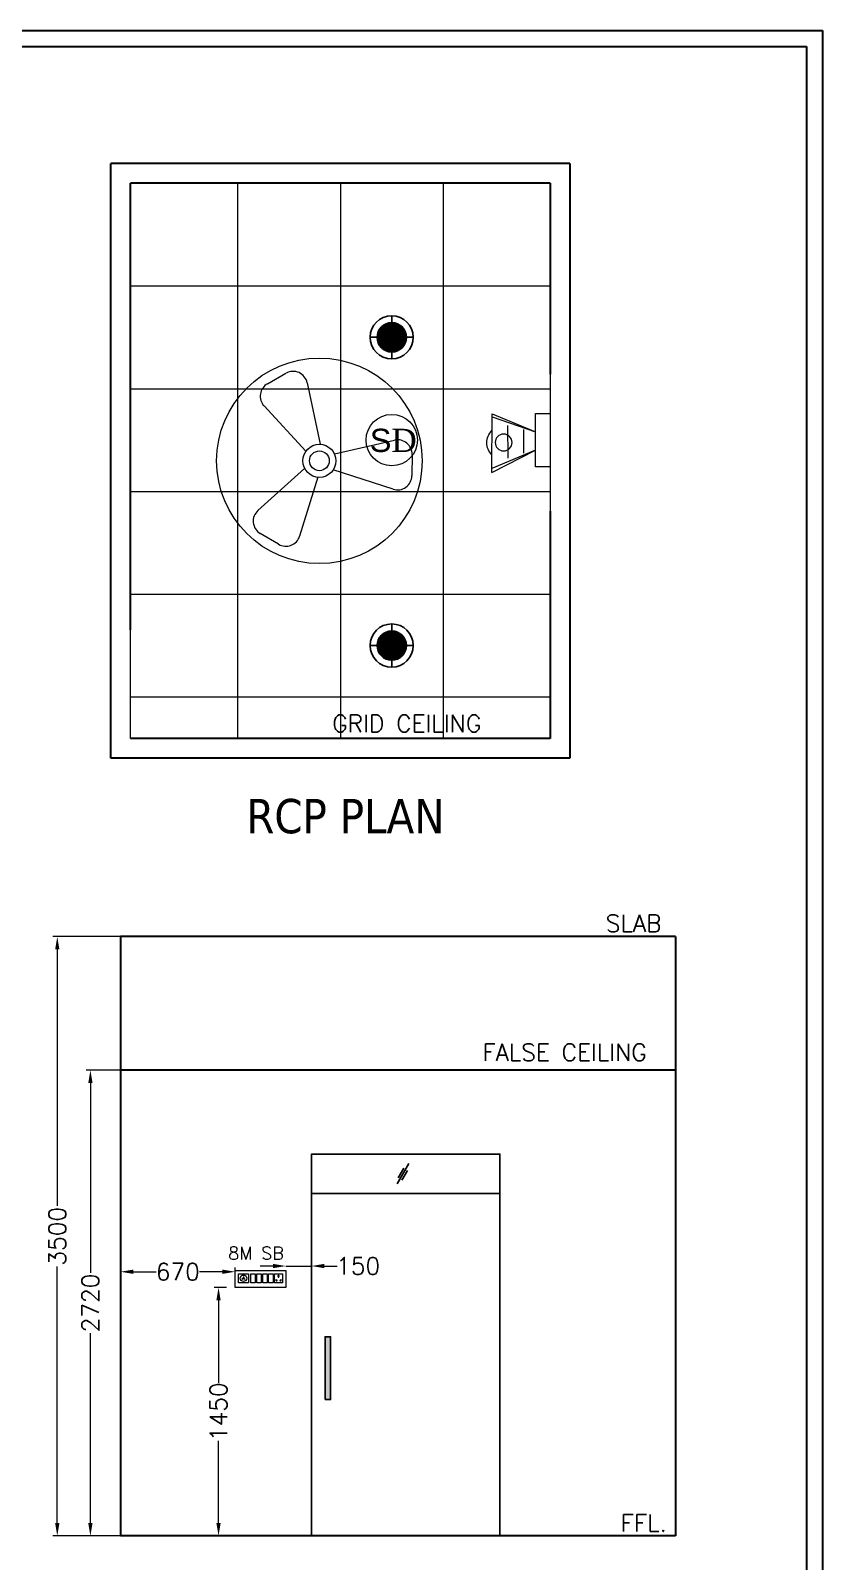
# Model space of a CAD drawing. Header units: millimetres. Extents: x 3552052 to 4144896, y -707811 to -630695.
# Drawn here: x 3718014 to 3722638, y -692314 to -683375 of the extents above; entities that cross this region are included whole.
import ezdxf

# ---------------------------------------------------------------- set-up
doc = ezdxf.new("R2010")
doc.units = ezdxf.units.MM
doc.header["$LTSCALE"] = 6
doc.header["$MEASUREMENT"] = 0
doc.linetypes.add('HIDDEN', pattern=[0.375, 0.25, -0.125])
doc.layers.get('0').update_dxf_attribs({"linetype": 'CONTINUOUS', "lineweight": 0})
doc.layers.get('Defpoints').update_dxf_attribs({"linetype": 'CONTINUOUS', "lineweight": 0})
for name, color, linetype, lineweight in [('ELE-1200MM CEILINGFAN', 6, 'CONTINUOUS', 0), ('ELE-12W LED', 1, 'CONTINUOUS', 0), ('ELE-12W UPS LIGHT', 3, 'CONTINUOUS', 0), ('ELE-4M RAW P.SB', 40, 'CONTINUOUS', 0), ('ELE-4M UPS P.SB', 3, 'CONTINUOUS', 0), ('ELE-6M RAW P.SB', 40, 'HIDDEN', 0), ('ELE-SOCKET NMBERING', 7, 'CONTINUOUS', 9), ('FA-BELOW SMOKE DERECTOR', 1, 'CONTINUOUS', 0), ('LV.CC CEMARA', 66, 'CONTINUOUS', 0), ('MEP_HVAC_RA_DUCT', 1, 'CONTINUOUS', 0), ('SECTION', 251, 'CONTINUOUS', 0), ('WALL', 8, 'CONTINUOUS', 0)]:
    doc.layers.add(name, color=color, linetype=linetype, lineweight=lineweight)
doc.styles.add('Annotation', font='tahoma.ttf')
doc.styles.add('PDF Times New Roman', font='times.ttf')
doc.styles.add('ROMANS', font='romans.shx')
doc.dimstyles.new('AEPL1', dxfattribs={"dimtxt": 100, "dimasz": 75, "dimexe": 25, "dimexo": 50, "dimtad": 0, "dimdec": 0, "dimtxsty": 'ROMANS', "dimcen": 2.5, "dimclrd": 7, "dimclre": 7, "dimclrt": 7, "dimadec": 0, "dimazin": 0, "dimtfac": 1, "dimtdec": 0, "dimtmove": 0, "dimatfit": 3, "dimfxl": 1, "dimlwd": 0, "dimlwe": 0, "dimarcsym": 0})

# ---------------------------------------------------------------- blocks, each defined once
blk = doc.blocks.new('DFGG344')
at = {"layer": 'ELE-4M UPS P.SB', "color": 251, "linetype": 'ByBlock'}
for p, q in [((3600458.5, -684778.9), (3600458.5, -688021.4)), ((3601058.5, -684778.9), (3601058.5, -688021.4)), ((3601658.5, -684778.9), (3601658.5, -688021.4)), ((3599832.4, -685378.9), (3602284.6, -685378.9)), ((3599832.4, -685978.9), (3602284.6, -685978.9)), ((3599832.4, -686578.9), (3602284.6, -686578.9)), ((3599832.4, -687178.9), (3602284.6, -687178.9)), ((3599832.4, -687778.9), (3602284.6, -687778.9))]:
    blk.add_line(p, q, dxfattribs=at)
at = {"layer": 'ELE-4M UPS P.SB', "color": 251, "linetype": 'ByBlock', "elevation": 0}
blk.add_lwpolyline([(3599832.4, -684778.9), (3602284.6, -684778.9), (3602284.6, -688021.4), (3599832.4, -688021.4)], close=True, dxfattribs=at)
blk = doc.blocks.new('CC CEMARA')
at = {"layer": 'LV.CC CEMARA', "linetype": 'ByBlock'}
for p, q in [((46.7, -104.5), (105.3, -34.9)), ((239.6, -66.6), (64.7, -12.2)), ((232.1, -75.7), (64.7, -12.2)), ((94.5, -242.4), (18.6, -67.1)), ((18.6, -67.1), (104.2, -230.6)), ((81.3, -159.1), (162.8, -62.4)), ((94.5, -242.4), (239.6, -66.6))]:
    blk.add_line(p, q, dxfattribs=at)
blk.add_lwpolyline([(110.8, 42.8), (66.4, 79.7), (-66.4, -79.7), (-22, -116.7)], close=True, dxfattribs=at)
blk.add_circle((133.5, -123.5), 32.9, dxfattribs=at)
blk.add_arc((131.6, -123.6), 66.7, 275.37023, 5.54124, dxfattribs=at)
blk = doc.blocks.new('QWE')
at = {"layer": 'ELE-12W UPS LIGHT', "lineweight": 25}
h = blk.add_hatch(dxfattribs=at)
h.set_pattern_fill('ANSI31', color=8)
h.set_pattern_definition([(45, (-1135553.9097, 459369.4158), (-2.24506403, 2.24506403), [])])
edge = h.paths.add_edge_path()
edge.add_arc((0, 0), 85.7, 0, 360)
at = {"layer": 'ELE-12W UPS LIGHT', "color": 3, "lineweight": 25}
for p, q in [((0, -126.1), (0, 126.1)), ((-126.1, 0), (126.1, 0))]:
    blk.add_line(p, q, dxfattribs=at)
for radius in [126.1, 85.7]:
    blk.add_circle((0, 0), radius, dxfattribs=at)
blk = doc.blocks.new('18W LED')
at = {"layer": 'ELE-12W LED', "lineweight": 25}
h = blk.add_hatch(dxfattribs=at)
h.set_pattern_fill('ANSI31', color=252)
h.set_pattern_definition([(45, (-1135553.9097, 459369.4158), (-2.24506403, 2.24506403), [])])
edge = h.paths.add_edge_path()
edge.add_arc((0, 0), 85.7, 0, 360)
at = {"layer": 'ELE-12W LED', "color": 1, "lineweight": 25}
for p, q in [((0, -126.1), (0, 126.1)), ((-126.1, 0), (126.1, 0))]:
    blk.add_line(p, q, dxfattribs=at)
for radius in [126.1, 85.7]:
    blk.add_circle((0, 0), radius, dxfattribs=at)
blk = doc.blocks.new('SMOKE DETECTOR')
at = {"layer": 'FA-BELOW SMOKE DERECTOR', "color": 7}
blk.add_circle((931028.7, -118293.9), 166, dxfattribs=at)
at = {"layer": 'FA-BELOW SMOKE DERECTOR', "insert": (930887.1, -118373), "char_height": 150, "attachment_point": 7, "style": 'PDF Times New Roman'}
blk.add_mtext('{\\fArial|b0|i0|c0|p34;S}D', dxfattribs=at)
blk = doc.blocks.new('A$C07FB25EA')
at = {"layer": 'ELE-1200MM CEILINGFAN', "color": 3}
for p, q in [((6.53, 13.37), (9.47, 11.64)), ((0.26, 2.64), (3.17, 12.07)), ((9.84, 7.94), (2.36, 1.21)), ((-11.8, 4.55), (-2.22, 1.44)), ((-14.84, -1.03), (-14.81, 2.38)), ((-2.41, -1.1), (-12.04, -3.29)), ((2.16, -1.54), (8.87, -8.78)), ((1.96, -12.49), (-0.13, -2.65)), ((8.31, -12.34), (5.35, -14.02))]:
    blk.add_line(p, q, dxfattribs=at)
at = {"layer": 'ELE-1200MM CEILINGFAN', "color": 5, "ltscale": 10}
blk.add_circle((0, 0), 16.45, dxfattribs=at)
at = {"layer": 'ELE-1200MM CEILINGFAN', "color": 3}
for radius in [2.65, 1.58]:
    blk.add_circle((0, 0), radius, dxfattribs=at)
for centre, start, end in [((5.36, 11.38), 59.5281, 162.5229), ((8.3, 9.66), 311.9493, 59.5281), ((-12.51, 2.36), 71.9493, 179.5281), ((-12.54, -1.05), 179.5281, 282.5229), ((7.18, -10.34), 299.5281, 42.5229), ((4.21, -12.02), 191.9493, 299.5281)]:
    blk.add_arc(centre, 2.3, start, end, dxfattribs=at)
blk = doc.blocks.new('*D219')
at = {"layer": 'Defpoints', "color": 0, "transparency": 16777216}
for p in [(3718363.1, -689445), (3719068.6, -689445), (3718692.8, -692165.2)]:
    blk.add_point(p, dxfattribs=at)
at = {"layer": 'ELE-4M UPS P.SB', "color": 7, "lineweight": 0, "transparency": 16777216}
for p, q in [((3719018.6, -689445), (3718338.1, -689445)), ((3718363.1, -689520), (3718363.1, -690628.3)), ((3718363.1, -692090.2), (3718363.1, -690981.9)), ((3718642.8, -692165.2), (3718338.1, -692165.2))]:
    blk.add_line(p, q, dxfattribs=at)
at = {"layer": 'ELE-4M UPS P.SB', "color": 7, "transparency": 16777216}
for points in [[(3718350.6, -689520), (3718375.6, -689520), (3718363.1, -689445)], [(3718350.6, -692090.2), (3718375.6, -692090.2), (3718363.1, -692165.2)]]:
    blk.add_solid(points, dxfattribs=at)
at = {"layer": 'ELE-4M UPS P.SB', "color": 7, "lineweight": -3, "transparency": 16777216, "insert": (3718363.1, -690805.1), "char_height": 100, "attachment_point": 5, "rotation": 90, "style": 'ROMANS'}
blk.add_mtext('2720', dxfattribs=at)
blk = doc.blocks.new('*D220')
at = {"layer": 'Defpoints', "color": 0, "transparency": 16777216}
for p in [(3718169.6, -688665.2), (3718692.8, -688665.2), (3718692.8, -692165.2)]:
    blk.add_point(p, dxfattribs=at)
at = {"layer": 'ELE-4M UPS P.SB', "color": 7, "lineweight": 0, "transparency": 16777216}
for p, q in [((3718642.8, -688665.2), (3718144.6, -688665.2)), ((3718169.6, -688740.2), (3718169.6, -690238.4)), ((3718169.6, -692090.2), (3718169.6, -690592)), ((3718642.8, -692165.2), (3718144.6, -692165.2))]:
    blk.add_line(p, q, dxfattribs=at)
at = {"layer": 'ELE-4M UPS P.SB', "color": 7, "transparency": 16777216}
for points in [[(3718157.1, -688740.2), (3718182.1, -688740.2), (3718169.6, -688665.2)], [(3718157.1, -692090.2), (3718182.1, -692090.2), (3718169.6, -692165.2)]]:
    blk.add_solid(points, dxfattribs=at)
at = {"layer": 'ELE-4M UPS P.SB', "color": 7, "lineweight": -3, "transparency": 16777216, "insert": (3718169.6, -690415.2), "char_height": 100, "attachment_point": 5, "rotation": 90, "style": 'ROMANS'}
blk.add_mtext('3500', dxfattribs=at)
blk = doc.blocks.new('DFGG')
at = {"layer": 'ELE-4M RAW P.SB', "color": 40, "ltscale": 10}
for p, q in [((3584690.5, -679090.2), (3584683, -679091.7)), ((3584684.4, -679095.5), (3584690.9, -679091.3)), ((3584692, -679080.7), (3584692.3, -679088.5)), ((3584693.4, -679092), (3584698.4, -679097.8)), ((3584693.5, -679088.6), (3584695.9, -679081.4)), ((3584701, -679094.7), (3584694, -679091.1)), ((3584873.2, -679064.5), (3584919.4, -679064.5)), ((3584873.2, -679117.2), (3584873.2, -679064.5)), ((3584919.4, -679064.5), (3584919.4, -679117.2)), ((3584919.4, -679117.2), (3584873.2, -679117.2))]:
    blk.add_line(p, q, dxfattribs=at)
for points in [[(3584939.4, -679144.9), (3584643.2, -679144.9), (3584643.2, -679044.9), (3584939.4, -679044.9)], [(3584721.1, -679117.6), (3584663.1, -679117.6), (3584663.1, -679064.8), (3584721.1, -679064.8)], [(3584760.8, -679117.2), (3584734.4, -679117.2), (3584734.4, -679064.5), (3584760.8, -679064.5)], [(3584830.2, -679117.2), (3584803.8, -679117.2), (3584803.8, -679064.5), (3584830.2, -679064.5)], [(3584864.9, -679117.2), (3584838.5, -679117.2), (3584838.5, -679064.5), (3584864.9, -679064.5)]]:
    blk.add_lwpolyline(points, close=True, dxfattribs=at)
for radius in [19.1, 1.78]:
    blk.add_circle((3584692.4, -679090.3), radius, dxfattribs=at)
for centre, radius, start, end in [((3584883.1, -679101.2), 3.1, 5.26891, 272.51003), ((3584896.3, -679077.8), 3.6, 307.15837, 232.84163), ((3584896.3, -679081.4), 2.29, 161.40312, 18.59688), ((3584909.5, -679101.2), 3.1, 267.48997, 174.73109), ((3584885.5, -679103.3), 2.5, 202.68381, 75.09514), ((3584907, -679103.3), 2.5, 104.90486, 337.31619)]:
    blk.add_arc(centre, radius, start, end, dxfattribs=at)
at = {"layer": 'ELE-6M RAW P.SB', "color": 3, "linetype": 'ByBlock'}
blk.add_lwpolyline([(3584795.5, -679117.2), (3584769.1, -679117.2), (3584769.1, -679064.5), (3584795.5, -679064.5)], close=True, dxfattribs=at)
blk = doc.blocks.new('*D222')
at = {"layer": 'Defpoints', "color": 0, "transparency": 16777216}
for p in [(3718538.6, -690622.5), (3718538.6, -690715.2), (3719208.6, -690715.2)]:
    blk.add_point(p, dxfattribs=at)
at = {"layer": 'ELE-4M UPS P.SB', "color": 7, "lineweight": 0, "transparency": 16777216}
for p, q in [((3718538.6, -690665.2), (3718538.6, -690597.5)), ((3718613.6, -690622.5), (3718746.8, -690622.5)), ((3719133.6, -690622.5), (3719000.4, -690622.5)), ((3719208.6, -690665.2), (3719208.6, -690597.5))]:
    blk.add_line(p, q, dxfattribs=at)
at = {"layer": 'ELE-4M UPS P.SB', "color": 7, "transparency": 16777216}
for points in [[(3718613.6, -690610), (3718613.6, -690635), (3718538.6, -690622.5)], [(3719133.6, -690610), (3719133.6, -690635), (3719208.6, -690622.5)]]:
    blk.add_solid(points, dxfattribs=at)
at = {"layer": 'ELE-4M UPS P.SB', "color": 7, "lineweight": -3, "transparency": 16777216, "insert": (3718873.6, -690622.5), "char_height": 100, "attachment_point": 5, "style": 'ROMANS'}
blk.add_mtext('670', dxfattribs=at)
blk = doc.blocks.new('*D223')
at = {"layer": 'Defpoints', "color": 0, "transparency": 16777216}
for p in [(3719208.6, -690715.2), (3719111.4, -692165.2), (3719208.6, -692165.2)]:
    blk.add_point(p, dxfattribs=at)
at = {"layer": 'ELE-4M UPS P.SB', "color": 7, "lineweight": 0, "transparency": 16777216}
for p, q in [((3719158.6, -690715.2), (3719086.4, -690715.2)), ((3719111.4, -690790.2), (3719111.4, -691270.5)), ((3719111.4, -692090.2), (3719111.4, -691609.9)), ((3719158.6, -692165.2), (3719086.4, -692165.2))]:
    blk.add_line(p, q, dxfattribs=at)
at = {"layer": 'ELE-4M UPS P.SB', "color": 7, "transparency": 16777216}
for points in [[(3719098.9, -690790.2), (3719123.9, -690790.2), (3719111.4, -690715.2)], [(3719098.9, -692090.2), (3719123.9, -692090.2), (3719111.4, -692165.2)]]:
    blk.add_solid(points, dxfattribs=at)
at = {"layer": 'ELE-4M UPS P.SB', "color": 7, "lineweight": -3, "transparency": 16777216, "insert": (3719111.4, -691440.2), "char_height": 100, "attachment_point": 5, "rotation": 90, "style": 'ROMANS'}
blk.add_mtext('1450', dxfattribs=at)
blk = doc.blocks.new('*D226')
at = {"layer": 'Defpoints', "color": 0, "transparency": 16777216}
for p in [(3719504.8, -690615.2), (3719654.8, -690589), (3719654.8, -690615.2)]:
    blk.add_point(p, dxfattribs=at)
at = {"layer": 'ELE-4M UPS P.SB', "color": 7, "lineweight": 0, "transparency": 16777216}
for p, q in [((3719429.8, -690589), (3719354.8, -690589)), ((3719504.8, -690565.2), (3719504.8, -690564)), ((3719504.8, -690589), (3719654.8, -690589)), ((3719654.8, -690565.2), (3719654.8, -690564)), ((3719729.8, -690589), (3719804.8, -690589))]:
    blk.add_line(p, q, dxfattribs=at)
at = {"layer": 'ELE-4M UPS P.SB', "color": 7, "transparency": 16777216}
for points in [[(3719429.8, -690576.5), (3719429.8, -690601.5), (3719504.8, -690589)], [(3719729.8, -690576.5), (3719729.8, -690601.5), (3719654.8, -690589)]]:
    blk.add_solid(points, dxfattribs=at)
at = {"layer": 'ELE-4M UPS P.SB', "color": 7, "lineweight": -3, "transparency": 16777216, "insert": (3719926.9, -690589), "char_height": 100, "attachment_point": 5, "style": 'ROMANS'}
blk.add_mtext('150', dxfattribs=at)

msp = doc.modelspace()

# ---------------------------------------------------------------- hatches: boundary and pattern name
at = {"lineweight": -3, "ltscale": 0.1}
h = msp.add_hatch(color=254, dxfattribs=at)
h.dxf.hatch_style = 1
h.paths.add_polyline_path([(3719733.5, -691369.1), (3719766.2, -691369.1), (3719766.2, -691001.6), (3719733.5, -691001.6)])

# ---------------------------------------------------------------- linework, layer by layer
at = {"color": 7, "lineweight": 30}
for points in [[(3722637.9, -683374.7), (3722637.9, -699403), (3713637.9, -699403), (3713637.9, -683374.7)], [(3722544.7, -683468), (3722544.7, -699309.7), (3713731.2, -699309.7), (3713731.2, -683468)]]:
    msp.add_lwpolyline(points, close=True, dxfattribs=at)
at = {"color": 7, "lineweight": -3, "ltscale": 0.1}
msp.add_lwpolyline([(3719733.5, -691369.1), (3719766.2, -691369.1), (3719766.2, -691001.6), (3719733.5, -691001.6)], close=True, dxfattribs=at)
at = {"layer": 'MEP_HVAC_RA_DUCT', "color": 7, "lineweight": 30}
for p, q in [((3718538.6, -688665.2), (3718538.6, -692165.2)), ((3721780.6, -688665.2), (3721780.6, -692165.2))]:
    msp.add_line(p, q, dxfattribs=at)
for points in [[(3721780.6, -688665.2), (3718538.6, -688665.2)], [(3721780.6, -689445), (3718538.6, -689445)], [(3721780.6, -692165.2), (3718538.6, -692165.2)]]:
    msp.add_lwpolyline(points, dxfattribs=at)
at = {"layer": 'MEP_HVAC_RA_DUCT', "color": 7, "lineweight": -3}
for points in [[(3719654.8, -690165.2), (3720754.8, -690165.2), (3720754.8, -689935.2), (3719654.8, -689935.2)], [(3719654.8, -692165.2), (3720754.8, -692165.2), (3720754.8, -690165.2), (3719654.8, -690165.2)]]:
    msp.add_lwpolyline(points, close=True, dxfattribs=at)
at = {"layer": 'SECTION', "color": 5, "lineweight": -3, "ltscale": 500}
for p, q in [((3720155.6, -690109.1), (3720223, -689991.1)), ((3720160.6, -690074.4), (3720193, -690017.7)), ((3720182.7, -690087.5), (3720214.7, -690031.6))]:
    msp.add_line(p, q, dxfattribs=at)
at = {"layer": 'WALL', "color": 7, "lineweight": 30}
for p, q in [((3721163.9, -684150.7), (3718481.7, -684150.7)), ((3718481.7, -687623.2), (3718481.7, -684150.7)), ((3721163.9, -684150.7), (3721163.9, -685381.9)), ((3721048.9, -684265.7), (3718596.7, -684265.7)), ((3718596.7, -686873.2), (3718596.7, -684265.7)), ((3721048.9, -684265.7), (3721048.9, -685381.9)), ((3721163.9, -685381.9), (3721163.9, -687623.2)), ((3721048.9, -686181.9), (3721048.9, -687508.2)), ((3721048.9, -686181.9), (3721048.9, -687508.2)), ((3721048.9, -687508.2), (3718596.7, -687508.2)), ((3721163.9, -687623.2), (3718481.7, -687623.2))]:
    msp.add_line(p, q, dxfattribs=at)

# ---------------------------------------------------------------- block references
at = {"layer": 'ELE-1200MM CEILINGFAN', "color": 7, "lineweight": 30, "ltscale": 8, "xscale": 36.47592107175105, "yscale": 36.47592107175105, "zscale": 36.47592107175105, "rotation": 180}
msp.add_blockref('A$C07FB25EA', (3719700.5, -685886.9), dxfattribs=at)
at = {"layer": 'ELE-12W LED', "color": 6, "lineweight": -3, "xscale": -1}
msp.add_blockref('18W LED', (3720122.8, -686965.7), dxfattribs=at)
at = {"layer": 'ELE-12W UPS LIGHT', "lineweight": -3, "xscale": -1}
msp.add_blockref('QWE', (3720122.8, -685165.7), dxfattribs=at)
at = {"layer": 'ELE-4M UPS P.SB', "color": 0, "lineweight": -3}
for name, p in [('DFGG344', (118764.3, 513.2)), ('DFGG', (134565.4, -11570.3))]:
    msp.add_blockref(name, p, dxfattribs=at)
at = {"layer": 'FA-BELOW SMOKE DERECTOR', "color": 6, "lineweight": -3, "xscale": 0.9035551315104862, "yscale": 0.9035551315104862, "zscale": 0.9035551315104862}
msp.add_blockref('SMOKE DETECTOR', (2878887, -578880.6), dxfattribs=at)
at = {"layer": 'LV.CC CEMARA', "lineweight": -3, "xscale": -1.500000000000001, "yscale": 1.5, "zscale": 1.5, "rotation": 320.2183695085612}
msp.add_blockref('CC CEMARA', (3721048.9, -685765.7), dxfattribs=at)

# ---------------------------------------------------------------- texts
at = {"lineweight": -3, "insert": (3721971.2, -687861.6), "char_height": 200, "width": 2697.906, "attachment_point": 3, "style": 'Annotation'}
msp.add_mtext('\\pxql;RCP PLAN', dxfattribs=at)
at = {"layer": 'ELE-SOCKET NMBERING', "color": 0, "lineweight": -3, "width": 2358.602, "attachment_point": 1, "style": 'Annotation'}
for s, insert, char_height in [('{\\Fromans|c0;GRID CEILING }', (3719775.8, -687371.1), 100.004), ('{\\Fromans|c0;SLAB}', (3721372.6, -688537.8), 100.004), ('{\\Fromans|c0;FALSE CEILING }', (3720652.4, -689291.2), 100.004), ('{\\Fromans|c0;8M SB}', (3719168.1, -690476.3), 75), ('{\\Fromans|c0;FFL.}', (3721460, -692040.1), 100.004)]:
    msp.add_mtext(s, dxfattribs=dict(at, insert=insert, char_height=char_height))

# ---------------------------------------------------------------- dimensions: what is measured, and where the dimension line sits
at = {"layer": 'ELE-4M UPS P.SB', "color": 0, "lineweight": -3}
for base, p1, p2, picture, middle in [((3718169.6, -688665.2), (3718692.8, -692165.2), (3718692.8, -688665.2), '*D220', (3718169.6, -690415.2)), ((3718363.1, -689445), (3718692.8, -692165.2), (3719068.6, -689445), '*D219', (3718363.1, -690805.1)), ((3719111.4, -692165.2), (3719208.6, -690715.2), (3719208.6, -692165.2), '*D223', (3719111.4, -691440.2))]:
    dim = msp.add_linear_dim(base=base, p1=p1, p2=p2, angle=90, dimstyle='AEPL1', dxfattribs=at)
    dim.commit()
    dim.dimension.update_dxf_attribs({"geometry": picture, "text_midpoint": middle})
for base, p1, p2, picture, middle in [((3719654.8, -690589), (3719504.8, -690615.2), (3719654.8, -690615.2), '*D226', (3719926.9, -690589)), ((3718538.6, -690622.5), (3719208.6, -690715.2), (3718538.6, -690715.2), '*D222', (3718873.6, -690622.5))]:
    dim = msp.add_linear_dim(base=base, p1=p1, p2=p2, dimstyle='AEPL1', dxfattribs=at)
    dim.commit()
    dim.dimension.update_dxf_attribs({"geometry": picture, "text_midpoint": middle})

doc.saveas('drawing.dxf')
